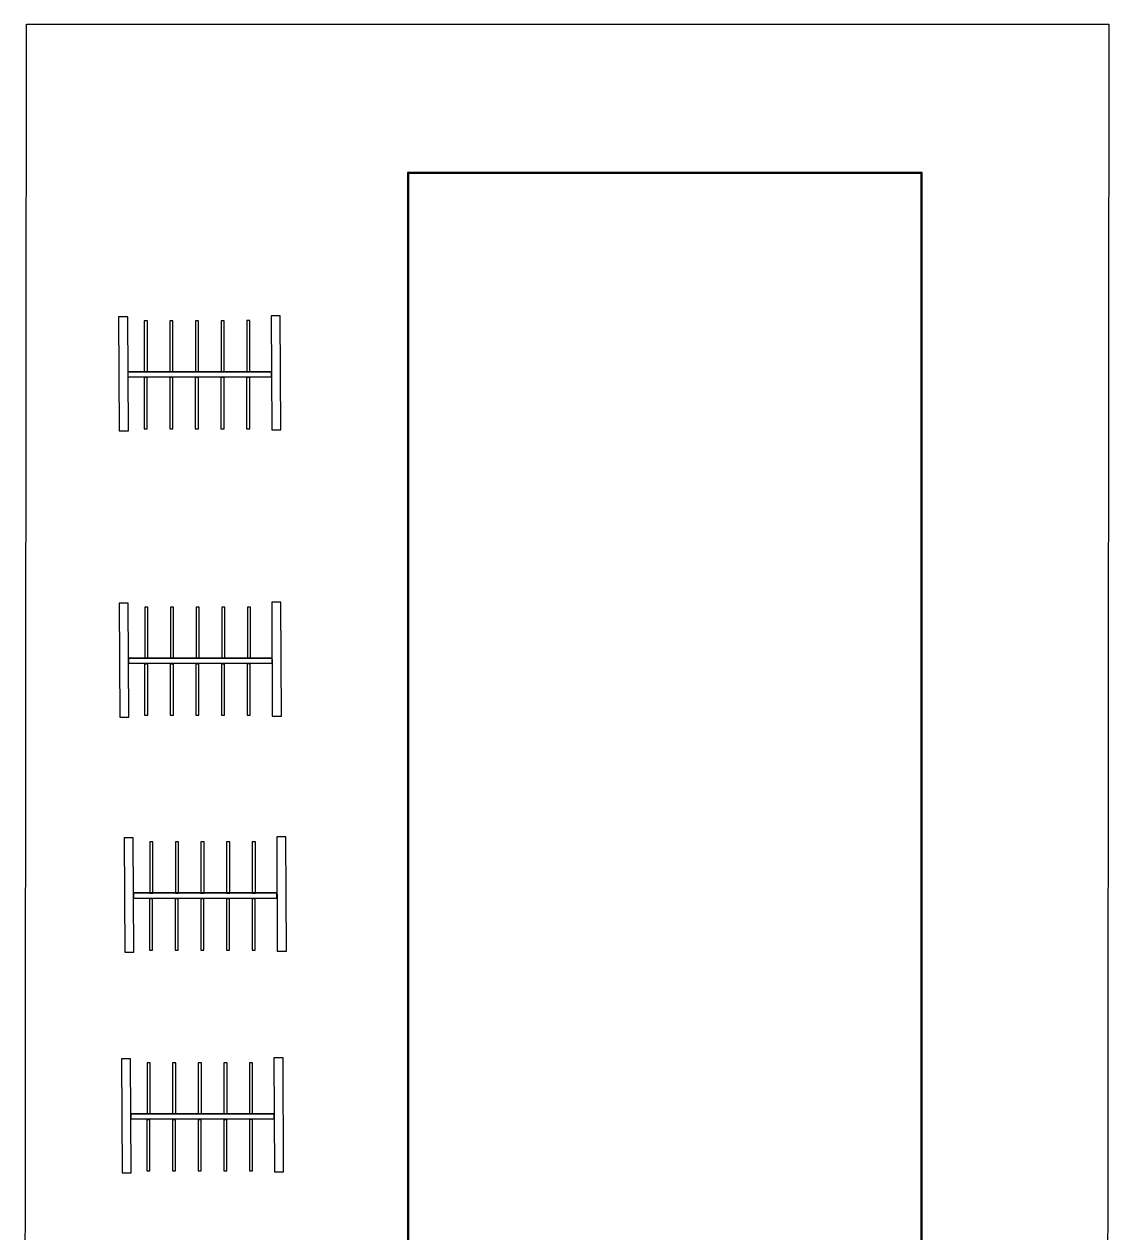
# Model space of a CAD drawing. Header units: millimetres. Extents: x 185509 to 291328, y 95263 to 331092.
# Drawn here: x 185509 to 291328, y 213177 to 331092 of the extents above; entities that cross this region are included whole.
import ezdxf

# ---------------------------------------------------------------- set-up
doc = ezdxf.new("R2010")
doc.units = ezdxf.units.MM

msp = doc.modelspace()

# ---------------------------------------------------------------- linework, layer by layer
for p, q in [((195637.518, 297175.441), (209637.518, 297175.441)), ((209637.518, 297175.441), (195637.518, 297175.441)), ((195637.518, 297175.441), (195637.518, 296675.441)), ((209637.518, 296675.441), (209637.518, 297175.441)), ((195637.518, 296675.441), (209637.518, 296675.441)), ((195692.459, 269238.883), (209692.459, 269238.883)), ((209692.459, 269238.883), (195692.459, 269238.883)), ((195692.459, 269238.883), (195692.459, 268738.883)), ((209692.459, 268738.883), (209692.459, 269238.883)), ((195692.459, 268738.883), (209692.459, 268738.883)), ((196173.479, 246333.688), (210173.479, 246333.688)), ((210173.479, 246333.688), (196173.479, 246333.688)), ((196173.479, 246333.688), (196173.479, 245833.688)), ((196173.479, 245833.688), (210173.479, 245833.688)), ((210173.479, 245833.688), (210173.479, 246333.688)), ((195907.371, 224783.46), (209907.371, 224783.46)), ((209907.371, 224783.46), (195907.371, 224783.46)), ((195907.371, 224783.46), (195907.371, 224283.46)), ((195907.371, 224283.46), (209907.371, 224283.46)), ((209907.371, 224283.46), (209907.371, 224783.46))]:
    msp.add_line(p, q)
for points in [[(185722.759, 331091.95), (291328.36, 331091.95), (291114.945, 95262.808), (185509.343, 95262.808)], [(222904.489, 146411.559), (273104.489, 146411.559), (273104.489, 316611.559), (222904.489, 316611.559)], [(223004.489, 146511.559), (273004.489, 146511.559), (273004.489, 316511.559), (223004.489, 316511.559)], [(195615.155, 302556.29), (194727.435, 302556.29), (194784.194, 291414.806), (195671.913, 291414.806)], [(197226.308, 297164.086), (197526.308, 297164.086), (197526.308, 302164.086), (197226.308, 302164.086)], [(199726.308, 297164.086), (200026.308, 297164.086), (200026.308, 302164.086), (199726.308, 302164.086)], [(202223.808, 297165.342), (202523.808, 297165.342), (202523.808, 302165.342), (202223.808, 302165.342)], [(204728.076, 297165.342), (205028.076, 297165.342), (205028.076, 302165.342), (204728.076, 302165.342)], [(207228.076, 297167.431), (207528.076, 297167.431), (207528.076, 302167.431), (207228.076, 302167.431)], [(210495.106, 302649.366), (209607.387, 302649.366), (209664.145, 291507.882), (210551.864, 291507.882)], [(197206.857, 291606.398), (197506.857, 291606.398), (197506.857, 296606.398), (197206.857, 296606.398)], [(199706.857, 291606.398), (200006.857, 291606.398), (200006.857, 296606.398), (199706.857, 296606.398)], [(202204.357, 291607.653), (202504.357, 291607.653), (202504.357, 296607.653), (202204.357, 296607.653)], [(204708.625, 291607.653), (205008.625, 291607.653), (205008.625, 296607.653), (204708.625, 296607.653)], [(207208.625, 291609.742), (207508.625, 291609.742), (207508.625, 296609.742), (207208.625, 296609.742)], [(195670.096, 274619.732), (194782.376, 274619.732), (194839.135, 263478.248), (195726.854, 263478.248)], [(197281.249, 269227.528), (197581.249, 269227.528), (197581.249, 274227.528), (197281.249, 274227.528)], [(199781.249, 269227.528), (200081.249, 269227.528), (200081.249, 274227.528), (199781.249, 274227.528)], [(202278.749, 269228.784), (202578.749, 269228.784), (202578.749, 274228.784), (202278.749, 274228.784)], [(204783.017, 269228.784), (205083.017, 269228.784), (205083.017, 274228.784), (204783.017, 274228.784)], [(207283.017, 269230.873), (207583.017, 269230.873), (207583.017, 274230.873), (207283.017, 274230.873)], [(210550.047, 274712.808), (209662.328, 274712.808), (209719.086, 263571.324), (210606.805, 263571.324)], [(197261.798, 263669.84), (197561.798, 263669.84), (197561.798, 268669.84), (197261.798, 268669.84)], [(199761.798, 263669.84), (200061.798, 263669.84), (200061.798, 268669.84), (199761.798, 268669.84)], [(202259.298, 263671.095), (202559.298, 263671.095), (202559.298, 268671.095), (202259.298, 268671.095)], [(204763.566, 263671.095), (205063.566, 263671.095), (205063.566, 268671.095), (204763.566, 268671.095)], [(207263.566, 263673.184), (207563.566, 263673.184), (207563.566, 268673.184), (207263.566, 268673.184)], [(196151.116, 251714.537), (195263.397, 251714.537), (195320.155, 240573.053), (196207.874, 240573.053)], [(197762.27, 246322.333), (198062.27, 246322.333), (198062.27, 251322.333), (197762.27, 251322.333)], [(200262.27, 246322.333), (200562.27, 246322.333), (200562.27, 251322.333), (200262.27, 251322.333)], [(202759.77, 246323.589), (203059.77, 246323.589), (203059.77, 251323.589), (202759.77, 251323.589)], [(205264.037, 246323.589), (205564.037, 246323.589), (205564.037, 251323.589), (205264.037, 251323.589)], [(207764.037, 246325.678), (208064.037, 246325.678), (208064.037, 251325.678), (207764.037, 251325.678)], [(211031.067, 251807.613), (210143.348, 251807.613), (210200.106, 240666.129), (211087.825, 240666.129)], [(197742.819, 240764.645), (198042.819, 240764.645), (198042.819, 245764.645), (197742.819, 245764.645)], [(200242.819, 240764.645), (200542.819, 240764.645), (200542.819, 245764.645), (200242.819, 245764.645)], [(202740.319, 240765.9), (203040.319, 240765.9), (203040.319, 245765.9), (202740.319, 245765.9)], [(205244.586, 240765.9), (205544.586, 240765.9), (205544.586, 245765.9), (205244.586, 245765.9)], [(207744.586, 240767.989), (208044.586, 240767.989), (208044.586, 245767.989), (207744.586, 245767.989)], [(195885.008, 230164.308), (194997.288, 230164.308), (195054.047, 219022.824), (195941.766, 219022.824)], [(210764.959, 230257.385), (209877.24, 230257.385), (209933.998, 219115.901), (210821.717, 219115.901)], [(197496.161, 224772.105), (197796.161, 224772.105), (197796.161, 229772.105), (197496.161, 229772.105)], [(199996.161, 224772.105), (200296.161, 224772.105), (200296.161, 229772.105), (199996.161, 229772.105)], [(202493.661, 224773.36), (202793.661, 224773.36), (202793.661, 229773.36), (202493.661, 229773.36)], [(204997.929, 224773.36), (205297.929, 224773.36), (205297.929, 229773.36), (204997.929, 229773.36)], [(207497.929, 224775.449), (207797.929, 224775.449), (207797.929, 229775.449), (207497.929, 229775.449)], [(197476.71, 219214.416), (197776.71, 219214.416), (197776.71, 224214.416), (197476.71, 224214.416)], [(199976.71, 219214.416), (200276.71, 219214.416), (200276.71, 224214.416), (199976.71, 224214.416)], [(202474.21, 219215.672), (202774.21, 219215.672), (202774.21, 224215.672), (202474.21, 224215.672)], [(204978.478, 219215.672), (205278.478, 219215.672), (205278.478, 224215.672), (204978.478, 224215.672)], [(207478.478, 219217.761), (207778.478, 219217.761), (207778.478, 224217.761), (207478.478, 224217.761)]]:
    msp.add_lwpolyline(points, close=True)

doc.saveas('drawing.dxf')
